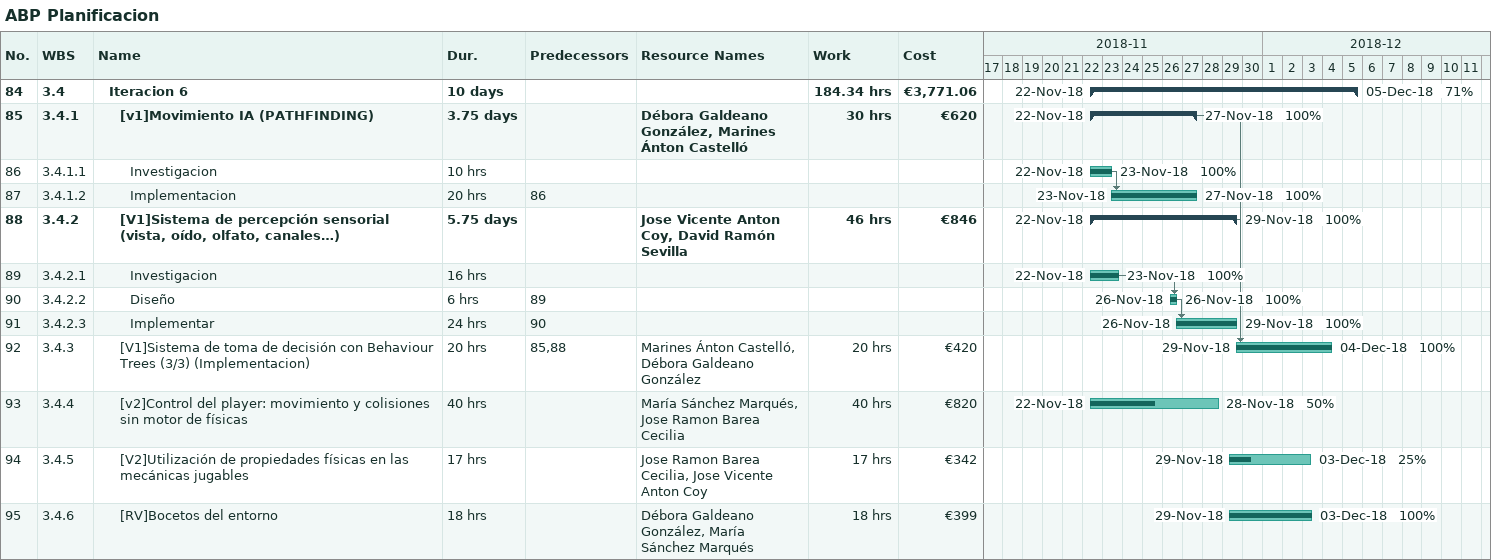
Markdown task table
ABP Planificacion

| ID | WBS | Task | Duration | Start | Finish | Predecessors | Resources | % complete | Work (h) | Cost (€) |
|---|---|---|---|---|---|---|---|---|---|---|
| 84 | 3.4 | **Iteracion 6** | 10d | 2018-11-22 | 2018-12-05 |  |  | 71 | 184.34 | 3771.06 |
| 85 | 3.4.1 | **[v1]Movimiento IA (PATHFINDING)** | 3.75d | 2018-11-22 | 2018-11-27 |  | Débora Galdeano González, Marines Ánton Castelló | 100 | 30 | 620 |
| 86 | 3.4.1.1 | Investigacion | 10h | 2018-11-22 | 2018-11-23 |  |  | 100 |  |  |
| 87 | 3.4.1.2 | Implementacion | 20h | 2018-11-23 | 2018-11-27 | 86 |  | 100 |  |  |
| 88 | 3.4.2 | **[V1]Sistema de percepción sensorial (vista, oído, olfato, canales…)** | 5.75d | 2018-11-22 | 2018-11-29 |  | Jose Vicente Anton Coy, David Ramón Sevilla | 100 | 46 | 846 |
| 89 | 3.4.2.1 | Investigacion | 16h | 2018-11-22 | 2018-11-23 |  |  | 100 |  |  |
| 90 | 3.4.2.2 | Diseño | 6h | 2018-11-26 | 2018-11-26 | 89 |  | 100 |  |  |
| 91 | 3.4.2.3 | Implementar | 24h | 2018-11-26 | 2018-11-29 | 90 |  | 100 |  |  |
| 92 | 3.4.3 | [V1]Sistema de toma de decisión con Behaviour Trees (3/3) (Implementacion) | 20h | 2018-11-29 | 2018-12-04 | 85, 88 | Marines Ánton Castelló, Débora Galdeano González | 100 | 20 | 420 |
| 93 | 3.4.4 | [v2]Control del player: movimiento y colisiones sin motor de físicas | 40h | 2018-11-22 | 2018-11-28 |  | María Sánchez Marqués, Jose Ramon Barea Cecilia | 50 | 40 | 820 |
| 94 | 3.4.5 | [V2]Utilización de propiedades físicas en las mecánicas jugables | 17h | 2018-11-29 | 2018-12-03 |  | Jose Ramon Barea Cecilia, Jose Vicente Anton Coy | 25 | 17 | 342 |
| 95 | 3.4.6 | [RV]Bocetos del entorno | 18h | 2018-11-29 | 2018-12-03 |  | Débora Galdeano González, María Sánchez Marqués | 100 | 18 | 399 |
